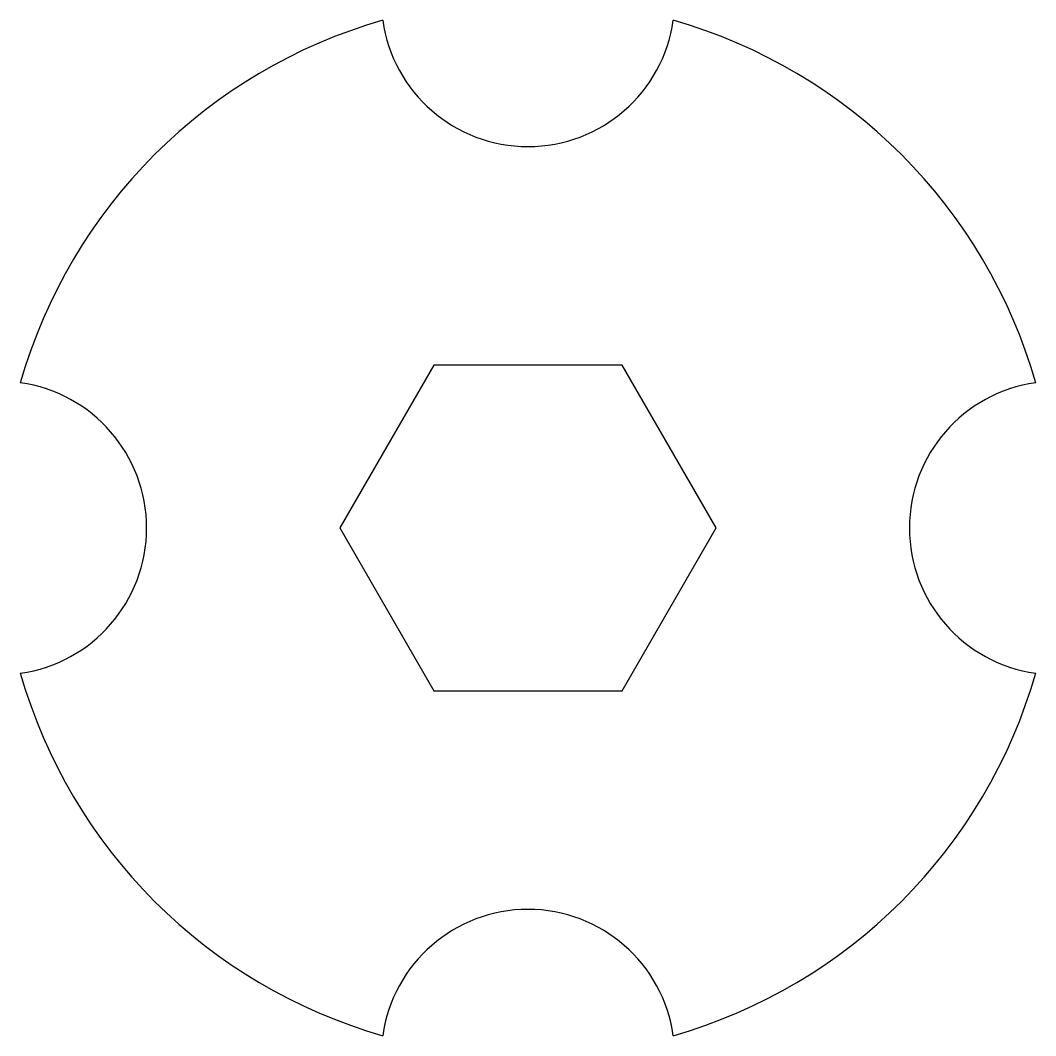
# Model space of a CAD drawing. Header units: millimetres. Extents: x 0 to 34.6, y 0 to 34.6.
import ezdxf

# ---------------------------------------------------------------- set-up
doc = ezdxf.new("R2010")
doc.units = ezdxf.units.MM

msp = doc.modelspace()

# ---------------------------------------------------------------- linework, layer by layer
at = {"color": 7, "linetype": 'Continuous', "lineweight": 25}
for p, q in [((14.101, 22.856), (10.897, 17.306)), ((20.51, 22.856), (14.101, 22.856)), ((23.714, 17.306), (20.51, 22.856)), ((10.897, 17.306), (14.101, 11.756)), ((20.51, 11.756), (23.714, 17.306)), ((14.101, 11.756), (20.51, 11.756))]:
    msp.add_line(p, q, dxfattribs=at)
for centre, radius, start, end in [((17.306, 17.306), 18, 105.9671, 164.0329), ((17.306, 35.306), 5, 187.9836, 352.0164), ((17.306, 17.306), 18, 15.9671, 74.0329), ((-0.694, 17.306), 5, 277.9836, 82.0164), ((35.306, 17.306), 5, 97.9836, 262.0164), ((17.306, 17.306), 18, 195.9671, 254.0329), ((17.306, 17.306), 18, 285.9671, 344.0329), ((17.306, -0.694), 5, 7.9836, 172.0164)]:
    msp.add_arc(centre, radius, start, end, dxfattribs=at)

doc.saveas('drawing.dxf')
